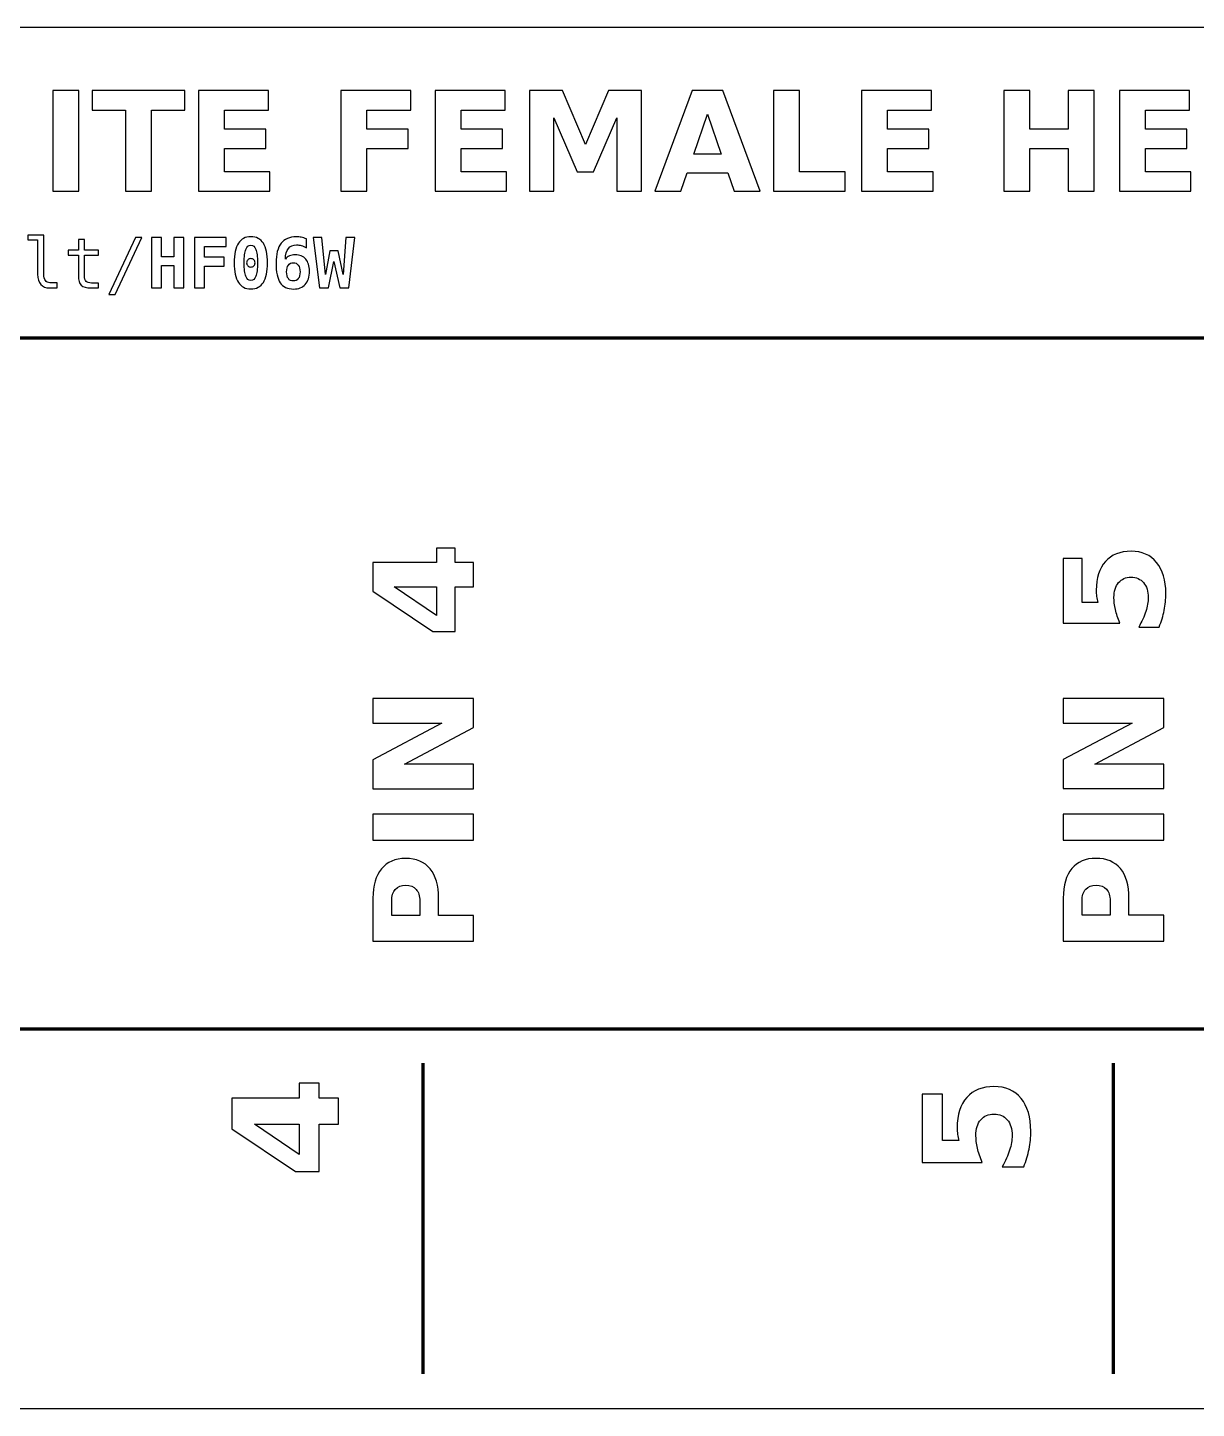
# Model space of a CAD drawing. Header units: centimetres. Extents: x -10.96 to -4.96, y -15.85 to -13.85.
# Drawn here: x -8.073 to -6.38, y -15.85 to -13.85 of the extents above; entities that cross this region are included whole.
import ezdxf

# ---------------------------------------------------------------- set-up
doc = ezdxf.new("R2010")
doc.units = ezdxf.units.CM
doc.header["$MEASUREMENT"] = 0
doc.layers.add('Layer 1', color=7, linetype='Continuous')

msp = doc.modelspace()

# ---------------------------------------------------------------- linework, layer by layer
at = {"layer": 'Layer 1', "color": 7}
msp.add_open_spline([(-10.9625, -13.85), (-10.9625, -13.85), (-4.9625, -13.85), (-4.9625, -13.85), (-4.9625, -13.85), (-4.9625, -13.85), (-4.9625, -15.85), (-4.9625, -15.85), (-4.9625, -15.85), (-4.9625, -15.85), (-10.9625, -15.85), (-10.9625, -15.85), (-10.9625, -15.85), (-10.9625, -15.85), (-10.9625, -13.85), (-10.9625, -13.85)], degree=3, knots=[0, 0, 0, 0, 0.25, 0.25, 0.25, 0.25, 0.5, 0.5, 0.5, 0.5, 0.75, 0.75, 0.75, 0.75, 1, 1, 1, 1], dxfattribs=at)
at = {"layer": 'Layer 1', "color": 250}
for points, knots in [([(-8.03665, -13.94131), (-8.03665, -13.94131), (-7.99905, -13.94131), (-7.99905, -13.94131), (-7.99905, -13.94131), (-7.99905, -13.94131), (-7.99905, -14.08711), (-7.99905, -14.08711), (-7.99905, -14.08711), (-7.99905, -14.08711), (-8.03665, -14.08711), (-8.03665, -14.08711), (-8.03665, -14.08711), (-8.03665, -14.08711), (-8.03665, -13.94131), (-8.03665, -13.94131)], [0, 0, 0, 0, 0.25, 0.25, 0.25, 0.25, 0.5, 0.5, 0.5, 0.5, 0.75, 0.75, 0.75, 0.75, 1, 1, 1, 1]), ([(-7.97965, -13.94131), (-7.97965, -13.94131), (-7.84529, -13.94131), (-7.84529, -13.94131), (-7.84529, -13.94131), (-7.84529, -13.94131), (-7.84529, -13.96974), (-7.84529, -13.96974), (-7.84529, -13.96974), (-7.84529, -13.96974), (-7.89362, -13.96974), (-7.89362, -13.96974), (-7.89362, -13.96974), (-7.89362, -13.96974), (-7.89362, -14.08711), (-7.89362, -14.08711), (-7.89362, -14.08711), (-7.89362, -14.08711), (-7.93122, -14.08711), (-7.93122, -14.08711), (-7.93122, -14.08711), (-7.93122, -14.08711), (-7.93122, -13.96974), (-7.93122, -13.96974), (-7.93122, -13.96974), (-7.93122, -13.96974), (-7.97965, -13.96974), (-7.97965, -13.96974), (-7.97965, -13.96974), (-7.97965, -13.96974), (-7.97965, -13.94131), (-7.97965, -13.94131)], [0, 0, 0, 0, 0.125, 0.125, 0.125, 0.125, 0.25, 0.25, 0.25, 0.25, 0.375, 0.375, 0.375, 0.375, 0.5, 0.5, 0.5, 0.5, 0.625, 0.625, 0.625, 0.625, 0.75, 0.75, 0.75, 0.75, 0.875, 0.875, 0.875, 0.875, 1, 1, 1, 1]), ([(-7.82582, -13.94131), (-7.82582, -13.94131), (-7.72436, -13.94131), (-7.72436, -13.94131), (-7.72436, -13.94131), (-7.72436, -13.94131), (-7.72436, -13.96974), (-7.72436, -13.96974), (-7.72436, -13.96974), (-7.72436, -13.96974), (-7.78822, -13.96974), (-7.78822, -13.96974), (-7.78822, -13.96974), (-7.78822, -13.96974), (-7.78822, -13.99688), (-7.78822, -13.99688), (-7.78822, -13.99688), (-7.78822, -13.99688), (-7.72819, -13.99688), (-7.72819, -13.99688), (-7.72819, -13.99688), (-7.72819, -13.99688), (-7.72819, -14.02531), (-7.72819, -14.02531), (-7.72819, -14.02531), (-7.72819, -14.02531), (-7.78822, -14.02531), (-7.78822, -14.02531), (-7.78822, -14.02531), (-7.78822, -14.02531), (-7.78822, -14.05868), (-7.78822, -14.05868), (-7.78822, -14.05868), (-7.78822, -14.05868), (-7.72222, -14.05868), (-7.72222, -14.05868), (-7.72222, -14.05868), (-7.72222, -14.05868), (-7.72222, -14.08711), (-7.72222, -14.08711), (-7.72222, -14.08711), (-7.72222, -14.08711), (-7.82582, -14.08711), (-7.82582, -14.08711), (-7.82582, -14.08711), (-7.82582, -14.08711), (-7.82582, -13.94131), (-7.82582, -13.94131)], [0, 0, 0, 0, 0.0833333, 0.0833333, 0.0833333, 0.0833333, 0.1666667, 0.1666667, 0.1666667, 0.1666667, 0.25, 0.25, 0.25, 0.25, 0.3333333, 0.3333333, 0.3333333, 0.3333333, 0.4166667, 0.4166667, 0.4166667, 0.4166667, 0.5, 0.5, 0.5, 0.5, 0.5833333, 0.5833333, 0.5833333, 0.5833333, 0.6666667, 0.6666667, 0.6666667, 0.6666667, 0.75, 0.75, 0.75, 0.75, 0.8333333, 0.8333333, 0.8333333, 0.8333333, 0.9166667, 0.9166667, 0.9166667, 0.9166667, 1, 1, 1, 1]), ([(-7.61956, -13.94131), (-7.61956, -13.94131), (-7.5181, -13.94131), (-7.5181, -13.94131), (-7.5181, -13.94131), (-7.5181, -13.94131), (-7.5181, -13.96974), (-7.5181, -13.96974), (-7.5181, -13.96974), (-7.5181, -13.96974), (-7.58196, -13.96974), (-7.58196, -13.96974), (-7.58196, -13.96974), (-7.58196, -13.96974), (-7.58196, -13.99688), (-7.58196, -13.99688), (-7.58196, -13.99688), (-7.58196, -13.99688), (-7.5219, -13.99688), (-7.5219, -13.99688), (-7.5219, -13.99688), (-7.5219, -13.99688), (-7.5219, -14.02531), (-7.5219, -14.02531), (-7.5219, -14.02531), (-7.5219, -14.02531), (-7.58196, -14.02531), (-7.58196, -14.02531), (-7.58196, -14.02531), (-7.58196, -14.02531), (-7.58196, -14.08711), (-7.58196, -14.08711), (-7.58196, -14.08711), (-7.58196, -14.08711), (-7.61956, -14.08711), (-7.61956, -14.08711), (-7.61956, -14.08711), (-7.61956, -14.08711), (-7.61956, -13.94131), (-7.61956, -13.94131)], [0, 0, 0, 0, 0.1, 0.1, 0.1, 0.1, 0.2, 0.2, 0.2, 0.2, 0.3, 0.3, 0.3, 0.3, 0.4, 0.4, 0.4, 0.4, 0.5, 0.5, 0.5, 0.5, 0.6, 0.6, 0.6, 0.6, 0.7, 0.7, 0.7, 0.7, 0.8, 0.8, 0.8, 0.8, 0.9, 0.9, 0.9, 0.9, 1, 1, 1, 1]), ([(-7.48293, -13.94131), (-7.48293, -13.94131), (-7.38147, -13.94131), (-7.38147, -13.94131), (-7.38147, -13.94131), (-7.38147, -13.94131), (-7.38147, -13.96974), (-7.38147, -13.96974), (-7.38147, -13.96974), (-7.38147, -13.96974), (-7.44533, -13.96974), (-7.44533, -13.96974), (-7.44533, -13.96974), (-7.44533, -13.96974), (-7.44533, -13.99688), (-7.44533, -13.99688), (-7.44533, -13.99688), (-7.44533, -13.99688), (-7.3853, -13.99688), (-7.3853, -13.99688), (-7.3853, -13.99688), (-7.3853, -13.99688), (-7.3853, -14.02531), (-7.3853, -14.02531), (-7.3853, -14.02531), (-7.3853, -14.02531), (-7.44533, -14.02531), (-7.44533, -14.02531), (-7.44533, -14.02531), (-7.44533, -14.02531), (-7.44533, -14.05868), (-7.44533, -14.05868), (-7.44533, -14.05868), (-7.44533, -14.05868), (-7.37933, -14.05868), (-7.37933, -14.05868), (-7.37933, -14.05868), (-7.37933, -14.05868), (-7.37933, -14.08711), (-7.37933, -14.08711), (-7.37933, -14.08711), (-7.37933, -14.08711), (-7.48293, -14.08711), (-7.48293, -14.08711), (-7.48293, -14.08711), (-7.48293, -14.08711), (-7.48293, -13.94131), (-7.48293, -13.94131)], [0, 0, 0, 0, 0.0833333, 0.0833333, 0.0833333, 0.0833333, 0.1666667, 0.1666667, 0.1666667, 0.1666667, 0.25, 0.25, 0.25, 0.25, 0.3333333, 0.3333333, 0.3333333, 0.3333333, 0.4166667, 0.4166667, 0.4166667, 0.4166667, 0.5, 0.5, 0.5, 0.5, 0.5833333, 0.5833333, 0.5833333, 0.5833333, 0.6666667, 0.6666667, 0.6666667, 0.6666667, 0.75, 0.75, 0.75, 0.75, 0.8333333, 0.8333333, 0.8333333, 0.8333333, 0.9166667, 0.9166667, 0.9166667, 0.9166667, 1, 1, 1, 1]), ([(-7.3463, -13.94131), (-7.3463, -13.94131), (-7.29847, -13.94131), (-7.29847, -13.94131), (-7.29847, -13.94131), (-7.29847, -13.94131), (-7.26524, -14.01934), (-7.26524, -14.01934), (-7.26524, -14.01934), (-7.26524, -14.01934), (-7.23184, -13.94131), (-7.23184, -13.94131), (-7.23184, -13.94131), (-7.23184, -13.94131), (-7.1841, -13.94131), (-7.1841, -13.94131), (-7.1841, -13.94131), (-7.1841, -13.94131), (-7.1841, -14.08711), (-7.1841, -14.08711), (-7.1841, -14.08711), (-7.1841, -14.08711), (-7.21964, -14.08711), (-7.21964, -14.08711), (-7.21964, -14.08711), (-7.21964, -14.08711), (-7.21964, -13.98048), (-7.21964, -13.98048), (-7.21964, -13.98048), (-7.21964, -13.98048), (-7.25324, -14.05908), (-7.25324, -14.05908), (-7.25324, -14.05908), (-7.25324, -14.05908), (-7.27707, -14.05908), (-7.27707, -14.05908), (-7.27707, -14.05908), (-7.27707, -14.05908), (-7.31067, -13.98048), (-7.31067, -13.98048), (-7.31067, -13.98048), (-7.31067, -13.98048), (-7.31067, -14.08711), (-7.31067, -14.08711), (-7.31067, -14.08711), (-7.31067, -14.08711), (-7.3463, -14.08711), (-7.3463, -14.08711), (-7.3463, -14.08711), (-7.3463, -14.08711), (-7.3463, -13.94131), (-7.3463, -13.94131)], [0, 0, 0, 0, 0.0769231, 0.0769231, 0.0769231, 0.0769231, 0.1538462, 0.1538462, 0.1538462, 0.1538462, 0.2307692, 0.2307692, 0.2307692, 0.2307692, 0.3076923, 0.3076923, 0.3076923, 0.3076923, 0.3846154, 0.3846154, 0.3846154, 0.3846154, 0.4615385, 0.4615385, 0.4615385, 0.4615385, 0.5384615, 0.5384615, 0.5384615, 0.5384615, 0.6153846, 0.6153846, 0.6153846, 0.6153846, 0.6923077, 0.6923077, 0.6923077, 0.6923077, 0.7692308, 0.7692308, 0.7692308, 0.7692308, 0.8461538, 0.8461538, 0.8461538, 0.8461538, 0.9230769, 0.9230769, 0.9230769, 0.9230769, 1, 1, 1, 1]), ([(-7.05881, -14.06058), (-7.05881, -14.06058), (-7.11761, -14.06058), (-7.11761, -14.06058), (-7.11761, -14.06058), (-7.11761, -14.06058), (-7.12687, -14.08711), (-7.12687, -14.08711), (-7.12687, -14.08711), (-7.12687, -14.08711), (-7.16467, -14.08711), (-7.16467, -14.08711), (-7.16467, -14.08711), (-7.16467, -14.08711), (-7.11067, -13.94131), (-7.11067, -13.94131), (-7.11067, -13.94131), (-7.11067, -13.94131), (-7.06584, -13.94131), (-7.06584, -13.94131), (-7.06584, -13.94131), (-7.06584, -13.94131), (-7.01184, -14.08711), (-7.01184, -14.08711), (-7.01184, -14.08711), (-7.01184, -14.08711), (-7.04964, -14.08711), (-7.04964, -14.08711), (-7.04964, -14.08711), (-7.04964, -14.08711), (-7.05881, -14.06058), (-7.05881, -14.06058)], [0, 0, 0, 0, 0.125, 0.125, 0.125, 0.125, 0.25, 0.25, 0.25, 0.25, 0.375, 0.375, 0.375, 0.375, 0.5, 0.5, 0.5, 0.5, 0.625, 0.625, 0.625, 0.625, 0.75, 0.75, 0.75, 0.75, 0.875, 0.875, 0.875, 0.875, 1, 1, 1, 1]), ([(-6.99247, -13.94131), (-6.99247, -13.94131), (-6.95487, -13.94131), (-6.95487, -13.94131), (-6.95487, -13.94131), (-6.95487, -13.94131), (-6.95487, -14.05868), (-6.95487, -14.05868), (-6.95487, -14.05868), (-6.95487, -14.05868), (-6.88887, -14.05868), (-6.88887, -14.05868), (-6.88887, -14.05868), (-6.88887, -14.05868), (-6.88887, -14.08711), (-6.88887, -14.08711), (-6.88887, -14.08711), (-6.88887, -14.08711), (-6.99247, -14.08711), (-6.99247, -14.08711), (-6.99247, -14.08711), (-6.99247, -14.08711), (-6.99247, -13.94131), (-6.99247, -13.94131)], [0, 0, 0, 0, 0.1666667, 0.1666667, 0.1666667, 0.1666667, 0.3333333, 0.3333333, 0.3333333, 0.3333333, 0.5, 0.5, 0.5, 0.5, 0.6666667, 0.6666667, 0.6666667, 0.6666667, 0.8333333, 0.8333333, 0.8333333, 0.8333333, 1, 1, 1, 1]), ([(-6.86504, -13.94131), (-6.86504, -13.94131), (-6.76358, -13.94131), (-6.76358, -13.94131), (-6.76358, -13.94131), (-6.76358, -13.94131), (-6.76358, -13.96974), (-6.76358, -13.96974), (-6.76358, -13.96974), (-6.76358, -13.96974), (-6.82744, -13.96974), (-6.82744, -13.96974), (-6.82744, -13.96974), (-6.82744, -13.96974), (-6.82744, -13.99688), (-6.82744, -13.99688), (-6.82744, -13.99688), (-6.82744, -13.99688), (-6.76741, -13.99688), (-6.76741, -13.99688), (-6.76741, -13.99688), (-6.76741, -13.99688), (-6.76741, -14.02531), (-6.76741, -14.02531), (-6.76741, -14.02531), (-6.76741, -14.02531), (-6.82744, -14.02531), (-6.82744, -14.02531), (-6.82744, -14.02531), (-6.82744, -14.02531), (-6.82744, -14.05868), (-6.82744, -14.05868), (-6.82744, -14.05868), (-6.82744, -14.05868), (-6.76144, -14.05868), (-6.76144, -14.05868), (-6.76144, -14.05868), (-6.76144, -14.05868), (-6.76144, -14.08711), (-6.76144, -14.08711), (-6.76144, -14.08711), (-6.76144, -14.08711), (-6.86504, -14.08711), (-6.86504, -14.08711), (-6.86504, -14.08711), (-6.86504, -14.08711), (-6.86504, -13.94131), (-6.86504, -13.94131)], [0, 0, 0, 0, 0.0833333, 0.0833333, 0.0833333, 0.0833333, 0.1666667, 0.1666667, 0.1666667, 0.1666667, 0.25, 0.25, 0.25, 0.25, 0.3333333, 0.3333333, 0.3333333, 0.3333333, 0.4166667, 0.4166667, 0.4166667, 0.4166667, 0.5, 0.5, 0.5, 0.5, 0.5833333, 0.5833333, 0.5833333, 0.5833333, 0.6666667, 0.6666667, 0.6666667, 0.6666667, 0.75, 0.75, 0.75, 0.75, 0.8333333, 0.8333333, 0.8333333, 0.8333333, 0.9166667, 0.9166667, 0.9166667, 0.9166667, 1, 1, 1, 1]), ([(-6.65878, -13.94131), (-6.65878, -13.94131), (-6.62118, -13.94131), (-6.62118, -13.94131), (-6.62118, -13.94131), (-6.62118, -13.94131), (-6.62118, -13.99688), (-6.62118, -13.99688), (-6.62118, -13.99688), (-6.62118, -13.99688), (-6.56572, -13.99688), (-6.56572, -13.99688), (-6.56572, -13.99688), (-6.56572, -13.99688), (-6.56572, -13.94131), (-6.56572, -13.94131), (-6.56572, -13.94131), (-6.56572, -13.94131), (-6.52812, -13.94131), (-6.52812, -13.94131), (-6.52812, -13.94131), (-6.52812, -13.94131), (-6.52812, -14.08711), (-6.52812, -14.08711), (-6.52812, -14.08711), (-6.52812, -14.08711), (-6.56572, -14.08711), (-6.56572, -14.08711), (-6.56572, -14.08711), (-6.56572, -14.08711), (-6.56572, -14.02531), (-6.56572, -14.02531), (-6.56572, -14.02531), (-6.56572, -14.02531), (-6.62118, -14.02531), (-6.62118, -14.02531), (-6.62118, -14.02531), (-6.62118, -14.02531), (-6.62118, -14.08711), (-6.62118, -14.08711), (-6.62118, -14.08711), (-6.62118, -14.08711), (-6.65878, -14.08711), (-6.65878, -14.08711), (-6.65878, -14.08711), (-6.65878, -14.08711), (-6.65878, -13.94131), (-6.65878, -13.94131)], [0, 0, 0, 0, 0.0833333, 0.0833333, 0.0833333, 0.0833333, 0.1666667, 0.1666667, 0.1666667, 0.1666667, 0.25, 0.25, 0.25, 0.25, 0.3333333, 0.3333333, 0.3333333, 0.3333333, 0.4166667, 0.4166667, 0.4166667, 0.4166667, 0.5, 0.5, 0.5, 0.5, 0.5833333, 0.5833333, 0.5833333, 0.5833333, 0.6666667, 0.6666667, 0.6666667, 0.6666667, 0.75, 0.75, 0.75, 0.75, 0.8333333, 0.8333333, 0.8333333, 0.8333333, 0.9166667, 0.9166667, 0.9166667, 0.9166667, 1, 1, 1, 1]), ([(-6.49141, -13.94131), (-6.49141, -13.94131), (-6.38995, -13.94131), (-6.38995, -13.94131), (-6.38995, -13.94131), (-6.38995, -13.94131), (-6.38995, -13.96974), (-6.38995, -13.96974), (-6.38995, -13.96974), (-6.38995, -13.96974), (-6.45381, -13.96974), (-6.45381, -13.96974), (-6.45381, -13.96974), (-6.45381, -13.96974), (-6.45381, -13.99688), (-6.45381, -13.99688), (-6.45381, -13.99688), (-6.45381, -13.99688), (-6.39378, -13.99688), (-6.39378, -13.99688), (-6.39378, -13.99688), (-6.39378, -13.99688), (-6.39378, -14.02531), (-6.39378, -14.02531), (-6.39378, -14.02531), (-6.39378, -14.02531), (-6.45381, -14.02531), (-6.45381, -14.02531), (-6.45381, -14.02531), (-6.45381, -14.02531), (-6.45381, -14.05868), (-6.45381, -14.05868), (-6.45381, -14.05868), (-6.45381, -14.05868), (-6.38781, -14.05868), (-6.38781, -14.05868), (-6.38781, -14.05868), (-6.38781, -14.05868), (-6.38781, -14.08711), (-6.38781, -14.08711), (-6.38781, -14.08711), (-6.38781, -14.08711), (-6.49141, -14.08711), (-6.49141, -14.08711), (-6.49141, -14.08711), (-6.49141, -14.08711), (-6.49141, -13.94131), (-6.49141, -13.94131)], [0, 0, 0, 0, 0.0833333, 0.0833333, 0.0833333, 0.0833333, 0.1666667, 0.1666667, 0.1666667, 0.1666667, 0.25, 0.25, 0.25, 0.25, 0.3333333, 0.3333333, 0.3333333, 0.3333333, 0.4166667, 0.4166667, 0.4166667, 0.4166667, 0.5, 0.5, 0.5, 0.5, 0.5833333, 0.5833333, 0.5833333, 0.5833333, 0.6666667, 0.6666667, 0.6666667, 0.6666667, 0.75, 0.75, 0.75, 0.75, 0.8333333, 0.8333333, 0.8333333, 0.8333333, 0.9166667, 0.9166667, 0.9166667, 0.9166667, 1, 1, 1, 1]), ([(-7.10824, -14.03351), (-7.10824, -14.03351), (-7.06827, -14.03351), (-7.06827, -14.03351), (-7.06827, -14.03351), (-7.06827, -14.03351), (-7.08821, -13.97551), (-7.08821, -13.97551), (-7.08821, -13.97551), (-7.08821, -13.97551), (-7.10824, -14.03351), (-7.10824, -14.03351)], [0, 0, 0, 0, 0.3333333, 0.3333333, 0.3333333, 0.3333333, 0.6666667, 0.6666667, 0.6666667, 0.6666667, 1, 1, 1, 1]), ([(-8.04971, -14.20728), (-8.04971, -14.21132), (-8.04898, -14.21435), (-8.04749, -14.2164), (-8.04749, -14.2164), (-8.04601, -14.21845), (-8.04383, -14.21948), (-8.04093, -14.21948), (-8.04093, -14.21948), (-8.04093, -14.21948), (-8.03043, -14.21948), (-8.03043, -14.21948), (-8.03043, -14.21948), (-8.03043, -14.21948), (-8.03043, -14.2271), (-8.03043, -14.2271), (-8.03043, -14.2271), (-8.03043, -14.2271), (-8.04179, -14.2271), (-8.04179, -14.2271), (-8.04179, -14.2271), (-8.04718, -14.2271), (-8.05133, -14.22537), (-8.05428, -14.22192), (-8.05428, -14.22192), (-8.05723, -14.21847), (-8.05869, -14.21358), (-8.05869, -14.20728), (-8.05869, -14.20728), (-8.05869, -14.20728), (-8.05869, -14.15762), (-8.05869, -14.15762), (-8.05869, -14.15762), (-8.05869, -14.15762), (-8.07309, -14.15762), (-8.07309, -14.15762), (-8.07309, -14.15762), (-8.07309, -14.15762), (-8.07309, -14.15058), (-8.07309, -14.15058), (-8.07309, -14.15058), (-8.07309, -14.15058), (-8.04971, -14.15058), (-8.04971, -14.15058), (-8.04971, -14.15058), (-8.04971, -14.15058), (-8.04971, -14.20728), (-8.04971, -14.20728)], [0, 0, 0, 0, 0.0833333, 0.0833333, 0.0833333, 0.0833333, 0.1666667, 0.1666667, 0.1666667, 0.1666667, 0.25, 0.25, 0.25, 0.25, 0.3333333, 0.3333333, 0.3333333, 0.3333333, 0.4166667, 0.4166667, 0.4166667, 0.4166667, 0.5, 0.5, 0.5, 0.5, 0.5833333, 0.5833333, 0.5833333, 0.5833333, 0.6666667, 0.6666667, 0.6666667, 0.6666667, 0.75, 0.75, 0.75, 0.75, 0.8333333, 0.8333333, 0.8333333, 0.8333333, 0.9166667, 0.9166667, 0.9166667, 0.9166667, 1, 1, 1, 1]), ([(-7.99073, -14.15688), (-7.99073, -14.15688), (-7.99073, -14.17242), (-7.99073, -14.17242), (-7.99073, -14.17242), (-7.99073, -14.17242), (-7.97031, -14.17242), (-7.97031, -14.17242), (-7.97031, -14.17242), (-7.97031, -14.17242), (-7.97031, -14.1794), (-7.97031, -14.1794), (-7.97031, -14.1794), (-7.97031, -14.1794), (-7.99073, -14.1794), (-7.99073, -14.1794), (-7.99073, -14.1794), (-7.99073, -14.1794), (-7.99073, -14.20908), (-7.99073, -14.20908), (-7.99073, -14.20908), (-7.99073, -14.21312), (-7.98996, -14.21593), (-7.98843, -14.21752), (-7.98843, -14.21752), (-7.98689, -14.21912), (-7.98423, -14.21992), (-7.98043, -14.21992), (-7.98043, -14.21992), (-7.98043, -14.21992), (-7.97031, -14.21992), (-7.97031, -14.21992), (-7.97031, -14.21992), (-7.97031, -14.21992), (-7.97031, -14.2271), (-7.97031, -14.2271), (-7.97031, -14.2271), (-7.97031, -14.2271), (-7.98129, -14.2271), (-7.98129, -14.2271), (-7.98129, -14.2271), (-7.98804, -14.2271), (-7.99279, -14.22575), (-7.99556, -14.22305), (-7.99556, -14.22305), (-7.99833, -14.22035), (-7.99971, -14.21568), (-7.99971, -14.20908), (-7.99971, -14.20908), (-7.99971, -14.20908), (-7.99971, -14.1794), (-7.99971, -14.1794), (-7.99971, -14.1794), (-7.99971, -14.1794), (-8.01431, -14.1794), (-8.01431, -14.1794), (-8.01431, -14.1794), (-8.01431, -14.1794), (-8.01431, -14.17242), (-8.01431, -14.17242), (-8.01431, -14.17242), (-8.01431, -14.17242), (-7.99971, -14.17242), (-7.99971, -14.17242), (-7.99971, -14.17242), (-7.99971, -14.17242), (-7.99971, -14.15688), (-7.99971, -14.15688), (-7.99971, -14.15688), (-7.99971, -14.15688), (-7.99073, -14.15688), (-7.99073, -14.15688)], [0, 0, 0, 0, 0.0555556, 0.0555556, 0.0555556, 0.0555556, 0.1111111, 0.1111111, 0.1111111, 0.1111111, 0.1666667, 0.1666667, 0.1666667, 0.1666667, 0.2222222, 0.2222222, 0.2222222, 0.2222222, 0.2777778, 0.2777778, 0.2777778, 0.2777778, 0.3333333, 0.3333333, 0.3333333, 0.3333333, 0.3888889, 0.3888889, 0.3888889, 0.3888889, 0.4444444, 0.4444444, 0.4444444, 0.4444444, 0.5, 0.5, 0.5, 0.5, 0.5555556, 0.5555556, 0.5555556, 0.5555556, 0.6111111, 0.6111111, 0.6111111, 0.6111111, 0.6666667, 0.6666667, 0.6666667, 0.6666667, 0.7222222, 0.7222222, 0.7222222, 0.7222222, 0.7777778, 0.7777778, 0.7777778, 0.7777778, 0.8333333, 0.8333333, 0.8333333, 0.8333333, 0.8888889, 0.8888889, 0.8888889, 0.8888889, 0.9444444, 0.9444444, 0.9444444, 0.9444444, 1, 1, 1, 1]), ([(-7.91709, -14.1542), (-7.91709, -14.1542), (-7.90781, -14.1542), (-7.90781, -14.1542), (-7.90781, -14.1542), (-7.90781, -14.1542), (-7.94619, -14.23638), (-7.94619, -14.23638), (-7.94619, -14.23638), (-7.94619, -14.23638), (-7.95553, -14.23638), (-7.95553, -14.23638), (-7.95553, -14.23638), (-7.95553, -14.23638), (-7.91709, -14.1542), (-7.91709, -14.1542)], [0, 0, 0, 0, 0.25, 0.25, 0.25, 0.25, 0.5, 0.5, 0.5, 0.5, 0.75, 0.75, 0.75, 0.75, 1, 1, 1, 1]), ([(-7.89363, -14.1542), (-7.89363, -14.1542), (-7.87923, -14.1542), (-7.87923, -14.1542), (-7.87923, -14.1542), (-7.87923, -14.1542), (-7.87923, -14.18198), (-7.87923, -14.18198), (-7.87923, -14.18198), (-7.87923, -14.18198), (-7.86119, -14.18198), (-7.86119, -14.18198), (-7.86119, -14.18198), (-7.86119, -14.18198), (-7.86119, -14.1542), (-7.86119, -14.1542), (-7.86119, -14.1542), (-7.86119, -14.1542), (-7.84679, -14.1542), (-7.84679, -14.1542), (-7.84679, -14.1542), (-7.84679, -14.1542), (-7.84679, -14.2271), (-7.84679, -14.2271), (-7.84679, -14.2271), (-7.84679, -14.2271), (-7.86119, -14.2271), (-7.86119, -14.2271), (-7.86119, -14.2271), (-7.86119, -14.2271), (-7.86119, -14.19468), (-7.86119, -14.19468), (-7.86119, -14.19468), (-7.86119, -14.19468), (-7.87923, -14.19468), (-7.87923, -14.19468), (-7.87923, -14.19468), (-7.87923, -14.19468), (-7.87923, -14.2271), (-7.87923, -14.2271), (-7.87923, -14.2271), (-7.87923, -14.2271), (-7.89363, -14.2271), (-7.89363, -14.2271), (-7.89363, -14.2271), (-7.89363, -14.2271), (-7.89363, -14.1542), (-7.89363, -14.1542)], [0, 0, 0, 0, 0.0833333, 0.0833333, 0.0833333, 0.0833333, 0.1666667, 0.1666667, 0.1666667, 0.1666667, 0.25, 0.25, 0.25, 0.25, 0.3333333, 0.3333333, 0.3333333, 0.3333333, 0.4166667, 0.4166667, 0.4166667, 0.4166667, 0.5, 0.5, 0.5, 0.5, 0.5833333, 0.5833333, 0.5833333, 0.5833333, 0.6666667, 0.6666667, 0.6666667, 0.6666667, 0.75, 0.75, 0.75, 0.75, 0.8333333, 0.8333333, 0.8333333, 0.8333333, 0.9166667, 0.9166667, 0.9166667, 0.9166667, 1, 1, 1, 1]), ([(-7.78581, -14.1669), (-7.78581, -14.1669), (-7.81683, -14.1669), (-7.81683, -14.1669), (-7.81683, -14.1669), (-7.81683, -14.1669), (-7.81683, -14.18262), (-7.81683, -14.18262), (-7.81683, -14.18262), (-7.81683, -14.18262), (-7.78859, -14.18262), (-7.78859, -14.18262), (-7.78859, -14.18262), (-7.78859, -14.18262), (-7.78859, -14.19532), (-7.78859, -14.19532), (-7.78859, -14.19532), (-7.78859, -14.19532), (-7.81683, -14.19532), (-7.81683, -14.19532), (-7.81683, -14.19532), (-7.81683, -14.19532), (-7.81683, -14.2271), (-7.81683, -14.2271), (-7.81683, -14.2271), (-7.81683, -14.2271), (-7.83123, -14.2271), (-7.83123, -14.2271), (-7.83123, -14.2271), (-7.83123, -14.2271), (-7.83123, -14.1542), (-7.83123, -14.1542), (-7.83123, -14.1542), (-7.83123, -14.1542), (-7.78581, -14.1542), (-7.78581, -14.1542), (-7.78581, -14.1542), (-7.78581, -14.1542), (-7.78581, -14.1669), (-7.78581, -14.1669)], [0, 0, 0, 0, 0.1, 0.1, 0.1, 0.1, 0.2, 0.2, 0.2, 0.2, 0.3, 0.3, 0.3, 0.3, 0.4, 0.4, 0.4, 0.4, 0.5, 0.5, 0.5, 0.5, 0.6, 0.6, 0.6, 0.6, 0.7, 0.7, 0.7, 0.7, 0.8, 0.8, 0.8, 0.8, 0.9, 0.9, 0.9, 0.9, 1, 1, 1, 1]), ([(-7.77391, -14.19072), (-7.77391, -14.1781), (-7.77191, -14.16863), (-7.76791, -14.16233), (-7.76791, -14.16233), (-7.76389, -14.15603), (-7.75788, -14.15288), (-7.74983, -14.15288), (-7.74983, -14.15288), (-7.74176, -14.15288), (-7.73573, -14.15602), (-7.73171, -14.1623), (-7.73171, -14.1623), (-7.72771, -14.16858), (-7.72571, -14.17807), (-7.72571, -14.19072), (-7.72571, -14.19072), (-7.72571, -14.20335), (-7.72771, -14.21282), (-7.73171, -14.2191), (-7.73171, -14.2191), (-7.73573, -14.22538), (-7.74176, -14.22852), (-7.74983, -14.22852), (-7.74983, -14.22852), (-7.75788, -14.22852), (-7.76389, -14.22537), (-7.76791, -14.21907), (-7.76791, -14.21907), (-7.77191, -14.21277), (-7.77391, -14.20332), (-7.77391, -14.19072)], [0, 0, 0, 0, 0.125, 0.125, 0.125, 0.125, 0.25, 0.25, 0.25, 0.25, 0.375, 0.375, 0.375, 0.375, 0.5, 0.5, 0.5, 0.5, 0.625, 0.625, 0.625, 0.625, 0.75, 0.75, 0.75, 0.75, 0.875, 0.875, 0.875, 0.875, 1, 1, 1, 1]), ([(-7.66943, -14.15592), (-7.66943, -14.15592), (-7.66943, -14.169), (-7.66943, -14.169), (-7.66943, -14.169), (-7.67199, -14.16753), (-7.67446, -14.16643), (-7.67683, -14.1657), (-7.67683, -14.1657), (-7.67918, -14.16497), (-7.68144, -14.1646), (-7.68363, -14.1646), (-7.68363, -14.1646), (-7.68883, -14.1646), (-7.69279, -14.16635), (-7.69551, -14.16985), (-7.69551, -14.16985), (-7.69823, -14.17335), (-7.69964, -14.17852), (-7.69978, -14.18535), (-7.69978, -14.18535), (-7.69824, -14.18323), (-7.69629, -14.18165), (-7.69393, -14.18058), (-7.69393, -14.18058), (-7.69154, -14.17953), (-7.68874, -14.179), (-7.68553, -14.179), (-7.68553, -14.179), (-7.67894, -14.179), (-7.67388, -14.18108), (-7.67029, -14.18523), (-7.67029, -14.18523), (-7.66671, -14.18938), (-7.66493, -14.19527), (-7.66493, -14.20288), (-7.66493, -14.20288), (-7.66493, -14.21105), (-7.66694, -14.21738), (-7.67096, -14.22188), (-7.67096, -14.22188), (-7.67498, -14.22637), (-7.68063, -14.22862), (-7.68793, -14.22862), (-7.68793, -14.22862), (-7.69681, -14.22862), (-7.70326, -14.22563), (-7.70728, -14.21968), (-7.70728, -14.21968), (-7.71129, -14.21372), (-7.71331, -14.2041), (-7.71331, -14.19082), (-7.71331, -14.19082), (-7.71331, -14.1782), (-7.71086, -14.16873), (-7.70594, -14.16243), (-7.70594, -14.16243), (-7.70103, -14.15613), (-7.69366, -14.15298), (-7.68383, -14.15298), (-7.68383, -14.15298), (-7.68154, -14.15298), (-7.67919, -14.15323), (-7.67678, -14.15372), (-7.67678, -14.15372), (-7.67434, -14.1542), (-7.67189, -14.15493), (-7.66943, -14.15592)], [0, 0, 0, 0, 0.0588235, 0.0588235, 0.0588235, 0.0588235, 0.1176471, 0.1176471, 0.1176471, 0.1176471, 0.1764706, 0.1764706, 0.1764706, 0.1764706, 0.2352941, 0.2352941, 0.2352941, 0.2352941, 0.2941176, 0.2941176, 0.2941176, 0.2941176, 0.3529412, 0.3529412, 0.3529412, 0.3529412, 0.4117647, 0.4117647, 0.4117647, 0.4117647, 0.4705882, 0.4705882, 0.4705882, 0.4705882, 0.5294118, 0.5294118, 0.5294118, 0.5294118, 0.5882353, 0.5882353, 0.5882353, 0.5882353, 0.6470588, 0.6470588, 0.6470588, 0.6470588, 0.7058824, 0.7058824, 0.7058824, 0.7058824, 0.7647059, 0.7647059, 0.7647059, 0.7647059, 0.8235294, 0.8235294, 0.8235294, 0.8235294, 0.8823529, 0.8823529, 0.8823529, 0.8823529, 0.9411765, 0.9411765, 0.9411765, 0.9411765, 1, 1, 1, 1]), ([(-7.65951, -14.1542), (-7.65951, -14.1542), (-7.64691, -14.1542), (-7.64691, -14.1542), (-7.64691, -14.1542), (-7.64691, -14.1542), (-7.64169, -14.20772), (-7.64169, -14.20772), (-7.64169, -14.20772), (-7.64169, -14.20772), (-7.63539, -14.1731), (-7.63539, -14.1731), (-7.63539, -14.1731), (-7.63539, -14.1731), (-7.62343, -14.1731), (-7.62343, -14.1731), (-7.62343, -14.1731), (-7.62343, -14.1731), (-7.61611, -14.20772), (-7.61611, -14.20772), (-7.61611, -14.20772), (-7.61611, -14.20772), (-7.61201, -14.1542), (-7.61201, -14.1542), (-7.61201, -14.1542), (-7.61201, -14.1542), (-7.59931, -14.1542), (-7.59931, -14.1542), (-7.59931, -14.1542), (-7.59931, -14.1542), (-7.60771, -14.2271), (-7.60771, -14.2271), (-7.60771, -14.2271), (-7.60771, -14.2271), (-7.62113, -14.2271), (-7.62113, -14.2271), (-7.62113, -14.2271), (-7.62113, -14.2271), (-7.62943, -14.18882), (-7.62943, -14.18882), (-7.62943, -14.18882), (-7.62943, -14.18882), (-7.63719, -14.2271), (-7.63719, -14.2271), (-7.63719, -14.2271), (-7.63719, -14.2271), (-7.65053, -14.2271), (-7.65053, -14.2271), (-7.65053, -14.2271), (-7.65053, -14.2271), (-7.65951, -14.1542), (-7.65951, -14.1542)], [0, 0, 0, 0, 0.0769231, 0.0769231, 0.0769231, 0.0769231, 0.1538462, 0.1538462, 0.1538462, 0.1538462, 0.2307692, 0.2307692, 0.2307692, 0.2307692, 0.3076923, 0.3076923, 0.3076923, 0.3076923, 0.3846154, 0.3846154, 0.3846154, 0.3846154, 0.4615385, 0.4615385, 0.4615385, 0.4615385, 0.5384615, 0.5384615, 0.5384615, 0.5384615, 0.6153846, 0.6153846, 0.6153846, 0.6153846, 0.6923077, 0.6923077, 0.6923077, 0.6923077, 0.7692308, 0.7692308, 0.7692308, 0.7692308, 0.8461538, 0.8461538, 0.8461538, 0.8461538, 0.9230769, 0.9230769, 0.9230769, 0.9230769, 1, 1, 1, 1]), ([(-7.74983, -14.16508), (-7.75316, -14.16508), (-7.75558, -14.16712), (-7.75711, -14.17118), (-7.75711, -14.17118), (-7.75864, -14.17527), (-7.75941, -14.18177), (-7.75941, -14.19072), (-7.75941, -14.19072), (-7.75941, -14.19965), (-7.75864, -14.20613), (-7.75711, -14.21022), (-7.75711, -14.21022), (-7.75558, -14.21428), (-7.75316, -14.21632), (-7.74983, -14.21632), (-7.74983, -14.21632), (-7.74648, -14.21632), (-7.74404, -14.21428), (-7.74251, -14.21022), (-7.74251, -14.21022), (-7.74098, -14.20613), (-7.74021, -14.19965), (-7.74021, -14.19072), (-7.74021, -14.19072), (-7.74021, -14.18177), (-7.74098, -14.17527), (-7.74251, -14.17118), (-7.74251, -14.17118), (-7.74404, -14.16712), (-7.74648, -14.16508), (-7.74983, -14.16508)], [0, 0, 0, 0, 0.125, 0.125, 0.125, 0.125, 0.25, 0.25, 0.25, 0.25, 0.375, 0.375, 0.375, 0.375, 0.5, 0.5, 0.5, 0.5, 0.625, 0.625, 0.625, 0.625, 0.75, 0.75, 0.75, 0.75, 0.875, 0.875, 0.875, 0.875, 1, 1, 1, 1]), ([(-7.75589, -14.19072), (-7.75589, -14.189), (-7.75531, -14.18755), (-7.75413, -14.18638), (-7.75413, -14.18638), (-7.75296, -14.1852), (-7.75153, -14.18462), (-7.74983, -14.18462), (-7.74983, -14.18462), (-7.74811, -14.18462), (-7.74666, -14.1852), (-7.74549, -14.18638), (-7.74549, -14.18638), (-7.74431, -14.18755), (-7.74373, -14.189), (-7.74373, -14.19072), (-7.74373, -14.19072), (-7.74373, -14.19242), (-7.74431, -14.19385), (-7.74549, -14.19502), (-7.74549, -14.19502), (-7.74666, -14.1962), (-7.74811, -14.19678), (-7.74983, -14.19678), (-7.74983, -14.19678), (-7.75153, -14.19678), (-7.75296, -14.1962), (-7.75413, -14.19505), (-7.75413, -14.19505), (-7.75531, -14.1939), (-7.75589, -14.19245), (-7.75589, -14.19072)], [0, 0, 0, 0, 0.125, 0.125, 0.125, 0.125, 0.25, 0.25, 0.25, 0.25, 0.375, 0.375, 0.375, 0.375, 0.5, 0.5, 0.5, 0.5, 0.625, 0.625, 0.625, 0.625, 0.75, 0.75, 0.75, 0.75, 0.875, 0.875, 0.875, 0.875, 1, 1, 1, 1]), ([(-7.68831, -14.19057), (-7.69143, -14.19057), (-7.69381, -14.1917), (-7.69546, -14.19397), (-7.69546, -14.19397), (-7.69711, -14.19623), (-7.69793, -14.1995), (-7.69793, -14.2038), (-7.69793, -14.2038), (-7.69793, -14.20807), (-7.69711, -14.21133), (-7.69546, -14.2136), (-7.69546, -14.2136), (-7.69381, -14.21587), (-7.69143, -14.217), (-7.68831, -14.217), (-7.68831, -14.217), (-7.68518, -14.217), (-7.68278, -14.21587), (-7.68111, -14.2136), (-7.68111, -14.2136), (-7.67943, -14.21133), (-7.67859, -14.20807), (-7.67859, -14.2038), (-7.67859, -14.2038), (-7.67859, -14.19953), (-7.67943, -14.19627), (-7.68111, -14.19398), (-7.68111, -14.19398), (-7.68278, -14.1917), (-7.68518, -14.19057), (-7.68831, -14.19057)], [0, 0, 0, 0, 0.125, 0.125, 0.125, 0.125, 0.25, 0.25, 0.25, 0.25, 0.375, 0.375, 0.375, 0.375, 0.5, 0.5, 0.5, 0.5, 0.625, 0.625, 0.625, 0.625, 0.75, 0.75, 0.75, 0.75, 0.875, 0.875, 0.875, 0.875, 1, 1, 1, 1]), ([(-7.573, -14.66648), (-7.573, -14.66648), (-7.573, -14.62468), (-7.573, -14.62468), (-7.573, -14.62468), (-7.573, -14.62468), (-7.481, -14.62468), (-7.481, -14.62468), (-7.481, -14.62468), (-7.481, -14.62468), (-7.481, -14.60388), (-7.481, -14.60388), (-7.481, -14.60388), (-7.481, -14.60388), (-7.45377, -14.60388), (-7.45377, -14.60388), (-7.45377, -14.60388), (-7.45377, -14.60388), (-7.45377, -14.62468), (-7.45377, -14.62468), (-7.45377, -14.62468), (-7.45377, -14.62468), (-7.4272, -14.62468), (-7.4272, -14.62468), (-7.4272, -14.62468), (-7.4272, -14.62468), (-7.4272, -14.66021), (-7.4272, -14.66021), (-7.4272, -14.66021), (-7.4272, -14.66021), (-7.45377, -14.66021), (-7.45377, -14.66021), (-7.45377, -14.66021), (-7.45377, -14.66021), (-7.45377, -14.72488), (-7.45377, -14.72488), (-7.45377, -14.72488), (-7.45377, -14.72488), (-7.486, -14.72488), (-7.486, -14.72488), (-7.486, -14.72488), (-7.486, -14.72488), (-7.573, -14.66648), (-7.573, -14.66648)], [0, 0, 0, 0, 0.0909091, 0.0909091, 0.0909091, 0.0909091, 0.1818182, 0.1818182, 0.1818182, 0.1818182, 0.2727273, 0.2727273, 0.2727273, 0.2727273, 0.3636364, 0.3636364, 0.3636364, 0.3636364, 0.4545455, 0.4545455, 0.4545455, 0.4545455, 0.5454545, 0.5454545, 0.5454545, 0.5454545, 0.6363636, 0.6363636, 0.6363636, 0.6363636, 0.7272727, 0.7272727, 0.7272727, 0.7272727, 0.8181818, 0.8181818, 0.8181818, 0.8181818, 0.9090909, 0.9090909, 0.9090909, 0.9090909, 1, 1, 1, 1]), ([(-6.5729, -14.7125), (-6.5729, -14.7125), (-6.5729, -14.61903), (-6.5729, -14.61903), (-6.5729, -14.61903), (-6.5729, -14.61903), (-6.54527, -14.61903), (-6.54527, -14.61903), (-6.54527, -14.61903), (-6.54527, -14.61903), (-6.54527, -14.68253), (-6.54527, -14.68253), (-6.54527, -14.68253), (-6.54527, -14.68253), (-6.5227, -14.68253), (-6.5227, -14.68253), (-6.5227, -14.68253), (-6.52347, -14.67967), (-6.52407, -14.6768), (-6.5245, -14.6739), (-6.5245, -14.6739), (-6.52493, -14.671), (-6.52513, -14.66797), (-6.52513, -14.66487), (-6.52513, -14.66487), (-6.52513, -14.64707), (-6.5207, -14.63323), (-6.5118, -14.62333), (-6.5118, -14.62333), (-6.50293, -14.61343), (-6.49053, -14.6085), (-6.47467, -14.6085), (-6.47467, -14.6085), (-6.4589, -14.6085), (-6.44657, -14.6139), (-6.43763, -14.62467), (-6.43763, -14.62467), (-6.42873, -14.63543), (-6.42427, -14.6504), (-6.42427, -14.66953), (-6.42427, -14.66953), (-6.42427, -14.6778), (-6.42507, -14.686), (-6.42667, -14.6941), (-6.42667, -14.6941), (-6.42827, -14.7022), (-6.43067, -14.71027), (-6.43393, -14.71827), (-6.43393, -14.71827), (-6.43393, -14.71827), (-6.46353, -14.71827), (-6.46353, -14.71827), (-6.46353, -14.71827), (-6.45897, -14.71033), (-6.45557, -14.7028), (-6.45327, -14.69567), (-6.45327, -14.69567), (-6.451, -14.68853), (-6.44987, -14.6818), (-6.44987, -14.6755), (-6.44987, -14.6755), (-6.44987, -14.66637), (-6.4521, -14.6592), (-6.45657, -14.65397), (-6.45657, -14.65397), (-6.461, -14.64873), (-6.46703, -14.6461), (-6.47463, -14.6461), (-6.47463, -14.6461), (-6.48233, -14.6461), (-6.48837, -14.64873), (-6.4928, -14.65397), (-6.4928, -14.65397), (-6.49723, -14.6592), (-6.49943, -14.66637), (-6.49943, -14.6755), (-6.49943, -14.6755), (-6.49943, -14.6809), (-6.49873, -14.68667), (-6.49733, -14.69277), (-6.49733, -14.69277), (-6.49593, -14.6989), (-6.49377, -14.70547), (-6.49083, -14.7125), (-6.49083, -14.7125), (-6.49083, -14.7125), (-6.5729, -14.7125), (-6.5729, -14.7125)], [0, 0, 0, 0, 0.0454545, 0.0454545, 0.0454545, 0.0454545, 0.0909091, 0.0909091, 0.0909091, 0.0909091, 0.1363636, 0.1363636, 0.1363636, 0.1363636, 0.1818182, 0.1818182, 0.1818182, 0.1818182, 0.2272727, 0.2272727, 0.2272727, 0.2272727, 0.2727273, 0.2727273, 0.2727273, 0.2727273, 0.3181818, 0.3181818, 0.3181818, 0.3181818, 0.3636364, 0.3636364, 0.3636364, 0.3636364, 0.4090909, 0.4090909, 0.4090909, 0.4090909, 0.4545455, 0.4545455, 0.4545455, 0.4545455, 0.5, 0.5, 0.5, 0.5, 0.5454545, 0.5454545, 0.5454545, 0.5454545, 0.5909091, 0.5909091, 0.5909091, 0.5909091, 0.6363636, 0.6363636, 0.6363636, 0.6363636, 0.6818182, 0.6818182, 0.6818182, 0.6818182, 0.7272727, 0.7272727, 0.7272727, 0.7272727, 0.7727273, 0.7727273, 0.7727273, 0.7727273, 0.8181818, 0.8181818, 0.8181818, 0.8181818, 0.8636364, 0.8636364, 0.8636364, 0.8636364, 0.9090909, 0.9090909, 0.9090909, 0.9090909, 0.9545455, 0.9545455, 0.9545455, 0.9545455, 1, 1, 1, 1]), ([(-7.54203, -14.66021), (-7.54203, -14.66021), (-7.481, -14.70145), (-7.481, -14.70145), (-7.481, -14.70145), (-7.481, -14.70145), (-7.481, -14.66021), (-7.481, -14.66021), (-7.481, -14.66021), (-7.481, -14.66021), (-7.54203, -14.66021), (-7.54203, -14.66021)], [0, 0, 0, 0, 0.3333333, 0.3333333, 0.3333333, 0.3333333, 0.6666667, 0.6666667, 0.6666667, 0.6666667, 1, 1, 1, 1]), ([(-7.573, -14.95251), (-7.573, -14.95251), (-7.573, -14.91051), (-7.573, -14.91051), (-7.573, -14.91051), (-7.573, -14.91051), (-7.473, -14.85748), (-7.473, -14.85748), (-7.473, -14.85748), (-7.473, -14.85748), (-7.573, -14.85748), (-7.573, -14.85748), (-7.573, -14.85748), (-7.573, -14.85748), (-7.573, -14.82185), (-7.573, -14.82185), (-7.573, -14.82185), (-7.573, -14.82185), (-7.4272, -14.82185), (-7.4272, -14.82185), (-7.4272, -14.82185), (-7.4272, -14.82185), (-7.4272, -14.86385), (-7.4272, -14.86385), (-7.4272, -14.86385), (-7.4272, -14.86385), (-7.5272, -14.91688), (-7.5272, -14.91688), (-7.5272, -14.91688), (-7.5272, -14.91688), (-7.4272, -14.91688), (-7.4272, -14.91688), (-7.4272, -14.91688), (-7.4272, -14.91688), (-7.4272, -14.95251), (-7.4272, -14.95251), (-7.4272, -14.95251), (-7.4272, -14.95251), (-7.573, -14.95251), (-7.573, -14.95251)], [0, 0, 0, 0, 0.1, 0.1, 0.1, 0.1, 0.2, 0.2, 0.2, 0.2, 0.3, 0.3, 0.3, 0.3, 0.4, 0.4, 0.4, 0.4, 0.5, 0.5, 0.5, 0.5, 0.6, 0.6, 0.6, 0.6, 0.7, 0.7, 0.7, 0.7, 0.8, 0.8, 0.8, 0.8, 0.9, 0.9, 0.9, 0.9, 1, 1, 1, 1]), ([(-6.5729, -14.95233), (-6.5729, -14.95233), (-6.5729, -14.91033), (-6.5729, -14.91033), (-6.5729, -14.91033), (-6.5729, -14.91033), (-6.4729, -14.8573), (-6.4729, -14.8573), (-6.4729, -14.8573), (-6.4729, -14.8573), (-6.5729, -14.8573), (-6.5729, -14.8573), (-6.5729, -14.8573), (-6.5729, -14.8573), (-6.5729, -14.82167), (-6.5729, -14.82167), (-6.5729, -14.82167), (-6.5729, -14.82167), (-6.4271, -14.82167), (-6.4271, -14.82167), (-6.4271, -14.82167), (-6.4271, -14.82167), (-6.4271, -14.86367), (-6.4271, -14.86367), (-6.4271, -14.86367), (-6.4271, -14.86367), (-6.5271, -14.9167), (-6.5271, -14.9167), (-6.5271, -14.9167), (-6.5271, -14.9167), (-6.4271, -14.9167), (-6.4271, -14.9167), (-6.4271, -14.9167), (-6.4271, -14.9167), (-6.4271, -14.95233), (-6.4271, -14.95233), (-6.4271, -14.95233), (-6.4271, -14.95233), (-6.5729, -14.95233), (-6.5729, -14.95233)], [0, 0, 0, 0, 0.1, 0.1, 0.1, 0.1, 0.2, 0.2, 0.2, 0.2, 0.3, 0.3, 0.3, 0.3, 0.4, 0.4, 0.4, 0.4, 0.5, 0.5, 0.5, 0.5, 0.6, 0.6, 0.6, 0.6, 0.7, 0.7, 0.7, 0.7, 0.8, 0.8, 0.8, 0.8, 0.9, 0.9, 0.9, 0.9, 1, 1, 1, 1]), ([(-7.573, -15.02691), (-7.573, -15.02691), (-7.573, -14.98931), (-7.573, -14.98931), (-7.573, -14.98931), (-7.573, -14.98931), (-7.4272, -14.98931), (-7.4272, -14.98931), (-7.4272, -14.98931), (-7.4272, -14.98931), (-7.4272, -15.02691), (-7.4272, -15.02691), (-7.4272, -15.02691), (-7.4272, -15.02691), (-7.573, -15.02691), (-7.573, -15.02691)], [0, 0, 0, 0, 0.25, 0.25, 0.25, 0.25, 0.5, 0.5, 0.5, 0.5, 0.75, 0.75, 0.75, 0.75, 1, 1, 1, 1]), ([(-6.5729, -15.02673), (-6.5729, -15.02673), (-6.5729, -14.98913), (-6.5729, -14.98913), (-6.5729, -14.98913), (-6.5729, -14.98913), (-6.4271, -14.98913), (-6.4271, -14.98913), (-6.4271, -14.98913), (-6.4271, -14.98913), (-6.4271, -15.02673), (-6.4271, -15.02673), (-6.4271, -15.02673), (-6.4271, -15.02673), (-6.5729, -15.02673), (-6.5729, -15.02673)], [0, 0, 0, 0, 0.25, 0.25, 0.25, 0.25, 0.5, 0.5, 0.5, 0.5, 0.75, 0.75, 0.75, 0.75, 1, 1, 1, 1]), ([(-7.573, -15.17348), (-7.573, -15.17348), (-7.573, -15.11108), (-7.573, -15.11108), (-7.573, -15.11108), (-7.573, -15.09252), (-7.56887, -15.07828), (-7.56063, -15.06835), (-7.56063, -15.06835), (-7.5524, -15.05842), (-7.54067, -15.05345), (-7.52543, -15.05345), (-7.52543, -15.05345), (-7.51017, -15.05345), (-7.4984, -15.05842), (-7.49017, -15.06835), (-7.49017, -15.06835), (-7.48193, -15.07828), (-7.4778, -15.09252), (-7.4778, -15.11108), (-7.4778, -15.11108), (-7.4778, -15.11108), (-7.4778, -15.13588), (-7.4778, -15.13588), (-7.4778, -15.13588), (-7.4778, -15.13588), (-7.4272, -15.13588), (-7.4272, -15.13588), (-7.4272, -15.13588), (-7.4272, -15.13588), (-7.4272, -15.17348), (-7.4272, -15.17348), (-7.4272, -15.17348), (-7.4272, -15.17348), (-7.573, -15.17348), (-7.573, -15.17348)], [0, 0, 0, 0, 0.1111111, 0.1111111, 0.1111111, 0.1111111, 0.2222222, 0.2222222, 0.2222222, 0.2222222, 0.3333333, 0.3333333, 0.3333333, 0.3333333, 0.4444444, 0.4444444, 0.4444444, 0.4444444, 0.5555556, 0.5555556, 0.5555556, 0.5555556, 0.6666667, 0.6666667, 0.6666667, 0.6666667, 0.7777778, 0.7777778, 0.7777778, 0.7777778, 0.8888889, 0.8888889, 0.8888889, 0.8888889, 1, 1, 1, 1]), ([(-6.5729, -15.1733), (-6.5729, -15.1733), (-6.5729, -15.1109), (-6.5729, -15.1109), (-6.5729, -15.1109), (-6.5729, -15.09234), (-6.56877, -15.0781), (-6.56053, -15.06817), (-6.56053, -15.06817), (-6.5523, -15.05824), (-6.54057, -15.05327), (-6.52533, -15.05327), (-6.52533, -15.05327), (-6.51007, -15.05327), (-6.4983, -15.05824), (-6.49007, -15.06817), (-6.49007, -15.06817), (-6.48183, -15.0781), (-6.4777, -15.09234), (-6.4777, -15.1109), (-6.4777, -15.1109), (-6.4777, -15.1109), (-6.4777, -15.1357), (-6.4777, -15.1357), (-6.4777, -15.1357), (-6.4777, -15.1357), (-6.4271, -15.1357), (-6.4271, -15.1357), (-6.4271, -15.1357), (-6.4271, -15.1357), (-6.4271, -15.1733), (-6.4271, -15.1733), (-6.4271, -15.1733), (-6.4271, -15.1733), (-6.5729, -15.1733), (-6.5729, -15.1733)], [0, 0, 0, 0, 0.1111111, 0.1111111, 0.1111111, 0.1111111, 0.2222222, 0.2222222, 0.2222222, 0.2222222, 0.3333333, 0.3333333, 0.3333333, 0.3333333, 0.4444444, 0.4444444, 0.4444444, 0.4444444, 0.5555556, 0.5555556, 0.5555556, 0.5555556, 0.6666667, 0.6666667, 0.6666667, 0.6666667, 0.7777778, 0.7777778, 0.7777778, 0.7777778, 0.8888889, 0.8888889, 0.8888889, 0.8888889, 1, 1, 1, 1]), ([(-7.54577, -15.13588), (-7.54577, -15.13588), (-7.50503, -15.13588), (-7.50503, -15.13588), (-7.50503, -15.13588), (-7.50503, -15.13588), (-7.50503, -15.11508), (-7.50503, -15.11508), (-7.50503, -15.11508), (-7.50503, -15.10778), (-7.5068, -15.10215), (-7.51037, -15.09818), (-7.51037, -15.09818), (-7.5139, -15.09422), (-7.51893, -15.09222), (-7.52543, -15.09222), (-7.52543, -15.09222), (-7.53197, -15.09222), (-7.53697, -15.09422), (-7.5405, -15.09818), (-7.5405, -15.09818), (-7.544, -15.10215), (-7.54577, -15.10778), (-7.54577, -15.11508), (-7.54577, -15.11508), (-7.54577, -15.11508), (-7.54577, -15.13588), (-7.54577, -15.13588)], [0, 0, 0, 0, 0.1428571, 0.1428571, 0.1428571, 0.1428571, 0.2857143, 0.2857143, 0.2857143, 0.2857143, 0.4285714, 0.4285714, 0.4285714, 0.4285714, 0.5714286, 0.5714286, 0.5714286, 0.5714286, 0.7142857, 0.7142857, 0.7142857, 0.7142857, 0.8571429, 0.8571429, 0.8571429, 0.8571429, 1, 1, 1, 1]), ([(-6.54567, -15.1357), (-6.54567, -15.1357), (-6.50493, -15.1357), (-6.50493, -15.1357), (-6.50493, -15.1357), (-6.50493, -15.1357), (-6.50493, -15.1149), (-6.50493, -15.1149), (-6.50493, -15.1149), (-6.50493, -15.1076), (-6.5067, -15.10197), (-6.51027, -15.098), (-6.51027, -15.098), (-6.5138, -15.09404), (-6.51883, -15.09204), (-6.52533, -15.09204), (-6.52533, -15.09204), (-6.53187, -15.09204), (-6.53687, -15.09404), (-6.5404, -15.098), (-6.5404, -15.098), (-6.5439, -15.10197), (-6.54567, -15.1076), (-6.54567, -15.1149), (-6.54567, -15.1149), (-6.54567, -15.1149), (-6.54567, -15.1357), (-6.54567, -15.1357)], [0, 0, 0, 0, 0.1428571, 0.1428571, 0.1428571, 0.1428571, 0.2857143, 0.2857143, 0.2857143, 0.2857143, 0.4285714, 0.4285714, 0.4285714, 0.4285714, 0.5714286, 0.5714286, 0.5714286, 0.5714286, 0.7142857, 0.7142857, 0.7142857, 0.7142857, 0.8571429, 0.8571429, 0.8571429, 0.8571429, 1, 1, 1, 1]), ([(-7.77717, -15.44502), (-7.77717, -15.44502), (-7.77717, -15.40078), (-7.77717, -15.40078), (-7.77717, -15.40078), (-7.77717, -15.40078), (-7.6798, -15.40078), (-7.6798, -15.40078), (-7.6798, -15.40078), (-7.6798, -15.40078), (-7.6798, -15.37876), (-7.6798, -15.37876), (-7.6798, -15.37876), (-7.6798, -15.37876), (-7.65098, -15.37876), (-7.65098, -15.37876), (-7.65098, -15.37876), (-7.65098, -15.37876), (-7.65098, -15.40078), (-7.65098, -15.40078), (-7.65098, -15.40078), (-7.65098, -15.40078), (-7.62286, -15.40078), (-7.62286, -15.40078), (-7.62286, -15.40078), (-7.62286, -15.40078), (-7.62286, -15.43838), (-7.62286, -15.43838), (-7.62286, -15.43838), (-7.62286, -15.43838), (-7.65098, -15.43838), (-7.65098, -15.43838), (-7.65098, -15.43838), (-7.65098, -15.43838), (-7.65098, -15.50682), (-7.65098, -15.50682), (-7.65098, -15.50682), (-7.65098, -15.50682), (-7.68509, -15.50682), (-7.68509, -15.50682), (-7.68509, -15.50682), (-7.68509, -15.50682), (-7.77717, -15.44502), (-7.77717, -15.44502)], [0, 0, 0, 0, 0.0909091, 0.0909091, 0.0909091, 0.0909091, 0.1818182, 0.1818182, 0.1818182, 0.1818182, 0.2727273, 0.2727273, 0.2727273, 0.2727273, 0.3636364, 0.3636364, 0.3636364, 0.3636364, 0.4545455, 0.4545455, 0.4545455, 0.4545455, 0.5454545, 0.5454545, 0.5454545, 0.5454545, 0.6363636, 0.6363636, 0.6363636, 0.6363636, 0.7272727, 0.7272727, 0.7272727, 0.7272727, 0.8181818, 0.8181818, 0.8181818, 0.8181818, 0.9090909, 0.9090909, 0.9090909, 0.9090909, 1, 1, 1, 1]), ([(-6.77717, -15.49391), (-6.77717, -15.49391), (-6.77717, -15.39499), (-6.77717, -15.39499), (-6.77717, -15.39499), (-6.77717, -15.39499), (-6.74792, -15.39499), (-6.74792, -15.39499), (-6.74792, -15.39499), (-6.74792, -15.39499), (-6.74792, -15.4622), (-6.74792, -15.4622), (-6.74792, -15.4622), (-6.74792, -15.4622), (-6.72404, -15.4622), (-6.72404, -15.4622), (-6.72404, -15.4622), (-6.72485, -15.45916), (-6.72548, -15.45613), (-6.72594, -15.45306), (-6.72594, -15.45306), (-6.7264, -15.44999), (-6.72661, -15.44678), (-6.72661, -15.4435), (-6.72661, -15.4435), (-6.72661, -15.42466), (-6.72192, -15.41002), (-6.7125, -15.39954), (-6.7125, -15.39954), (-6.70312, -15.38907), (-6.68999, -15.38384), (-6.6732, -15.38384), (-6.6732, -15.38384), (-6.65652, -15.38384), (-6.64346, -15.38956), (-6.63401, -15.40095), (-6.63401, -15.40095), (-6.62459, -15.41235), (-6.61986, -15.42819), (-6.61986, -15.44844), (-6.61986, -15.44844), (-6.61986, -15.45719), (-6.62071, -15.46587), (-6.6224, -15.47444), (-6.6224, -15.47444), (-6.62409, -15.48301), (-6.62663, -15.49155), (-6.63009, -15.50002), (-6.63009, -15.50002), (-6.63009, -15.50002), (-6.66142, -15.50002), (-6.66142, -15.50002), (-6.66142, -15.50002), (-6.65659, -15.49162), (-6.65299, -15.48365), (-6.65055, -15.4761), (-6.65055, -15.4761), (-6.64815, -15.46855), (-6.64696, -15.46142), (-6.64696, -15.45475), (-6.64696, -15.45475), (-6.64696, -15.44509), (-6.64932, -15.4375), (-6.65405, -15.43196), (-6.65405, -15.43196), (-6.65874, -15.42643), (-6.66512, -15.42364), (-6.67317, -15.42364), (-6.67317, -15.42364), (-6.68132, -15.42364), (-6.6877, -15.42643), (-6.69239, -15.43196), (-6.69239, -15.43196), (-6.69709, -15.4375), (-6.69941, -15.44509), (-6.69941, -15.45475), (-6.69941, -15.45475), (-6.69941, -15.46047), (-6.69867, -15.46657), (-6.69719, -15.47303), (-6.69719, -15.47303), (-6.69571, -15.47952), (-6.69342, -15.48647), (-6.69031, -15.49391), (-6.69031, -15.49391), (-6.69031, -15.49391), (-6.77717, -15.49391), (-6.77717, -15.49391)], [0, 0, 0, 0, 0.0454545, 0.0454545, 0.0454545, 0.0454545, 0.0909091, 0.0909091, 0.0909091, 0.0909091, 0.1363636, 0.1363636, 0.1363636, 0.1363636, 0.1818182, 0.1818182, 0.1818182, 0.1818182, 0.2272727, 0.2272727, 0.2272727, 0.2272727, 0.2727273, 0.2727273, 0.2727273, 0.2727273, 0.3181818, 0.3181818, 0.3181818, 0.3181818, 0.3636364, 0.3636364, 0.3636364, 0.3636364, 0.4090909, 0.4090909, 0.4090909, 0.4090909, 0.4545455, 0.4545455, 0.4545455, 0.4545455, 0.5, 0.5, 0.5, 0.5, 0.5454545, 0.5454545, 0.5454545, 0.5454545, 0.5909091, 0.5909091, 0.5909091, 0.5909091, 0.6363636, 0.6363636, 0.6363636, 0.6363636, 0.6818182, 0.6818182, 0.6818182, 0.6818182, 0.7272727, 0.7272727, 0.7272727, 0.7272727, 0.7727273, 0.7727273, 0.7727273, 0.7727273, 0.8181818, 0.8181818, 0.8181818, 0.8181818, 0.8636364, 0.8636364, 0.8636364, 0.8636364, 0.9090909, 0.9090909, 0.9090909, 0.9090909, 0.9545455, 0.9545455, 0.9545455, 0.9545455, 1, 1, 1, 1]), ([(-7.74439, -15.43838), (-7.74439, -15.43838), (-7.6798, -15.48202), (-7.6798, -15.48202), (-7.6798, -15.48202), (-7.6798, -15.48202), (-7.6798, -15.43838), (-7.6798, -15.43838), (-7.6798, -15.43838), (-7.6798, -15.43838), (-7.74439, -15.43838), (-7.74439, -15.43838)], [0, 0, 0, 0, 0.3333333, 0.3333333, 0.3333333, 0.3333333, 0.6666667, 0.6666667, 0.6666667, 0.6666667, 1, 1, 1, 1])]:
    msp.add_open_spline(points, degree=3, knots=knots, dxfattribs=at)
at = {"layer": 'Layer 1', "color": 250, "lineweight": 100}
msp.add_open_spline([(-10.76251, -15.3), (-10.76251, -15.3), (-10.76251, -14.3), (-10.76251, -14.3), (-10.76251, -14.3), (-10.76251, -14.3), (-5.16251, -14.3), (-5.16251, -14.3), (-5.16251, -14.3), (-5.16251, -14.3), (-5.16251, -15.3), (-5.16251, -15.3), (-5.16251, -15.3), (-5.16251, -15.3), (-10.76251, -15.3), (-10.76251, -15.3)], degree=3, knots=[0, 0, 0, 0, 0.25, 0.25, 0.25, 0.25, 0.5, 0.5, 0.5, 0.5, 0.75, 0.75, 0.75, 0.75, 1, 1, 1, 1], dxfattribs=at)
at = {"layer": 'Layer 1', "color": 250, "lineweight": 106}
for points in [[(-7.5, -15.8), (-7.5, -15.8), (-7.50002, -15.35001), (-7.50002, -15.35001)], [(-6.5, -15.8), (-6.5, -15.8), (-6.50002, -15.35001), (-6.50002, -15.35001)]]:
    msp.add_open_spline(points, degree=3, dxfattribs=at)

doc.saveas('drawing.dxf')
